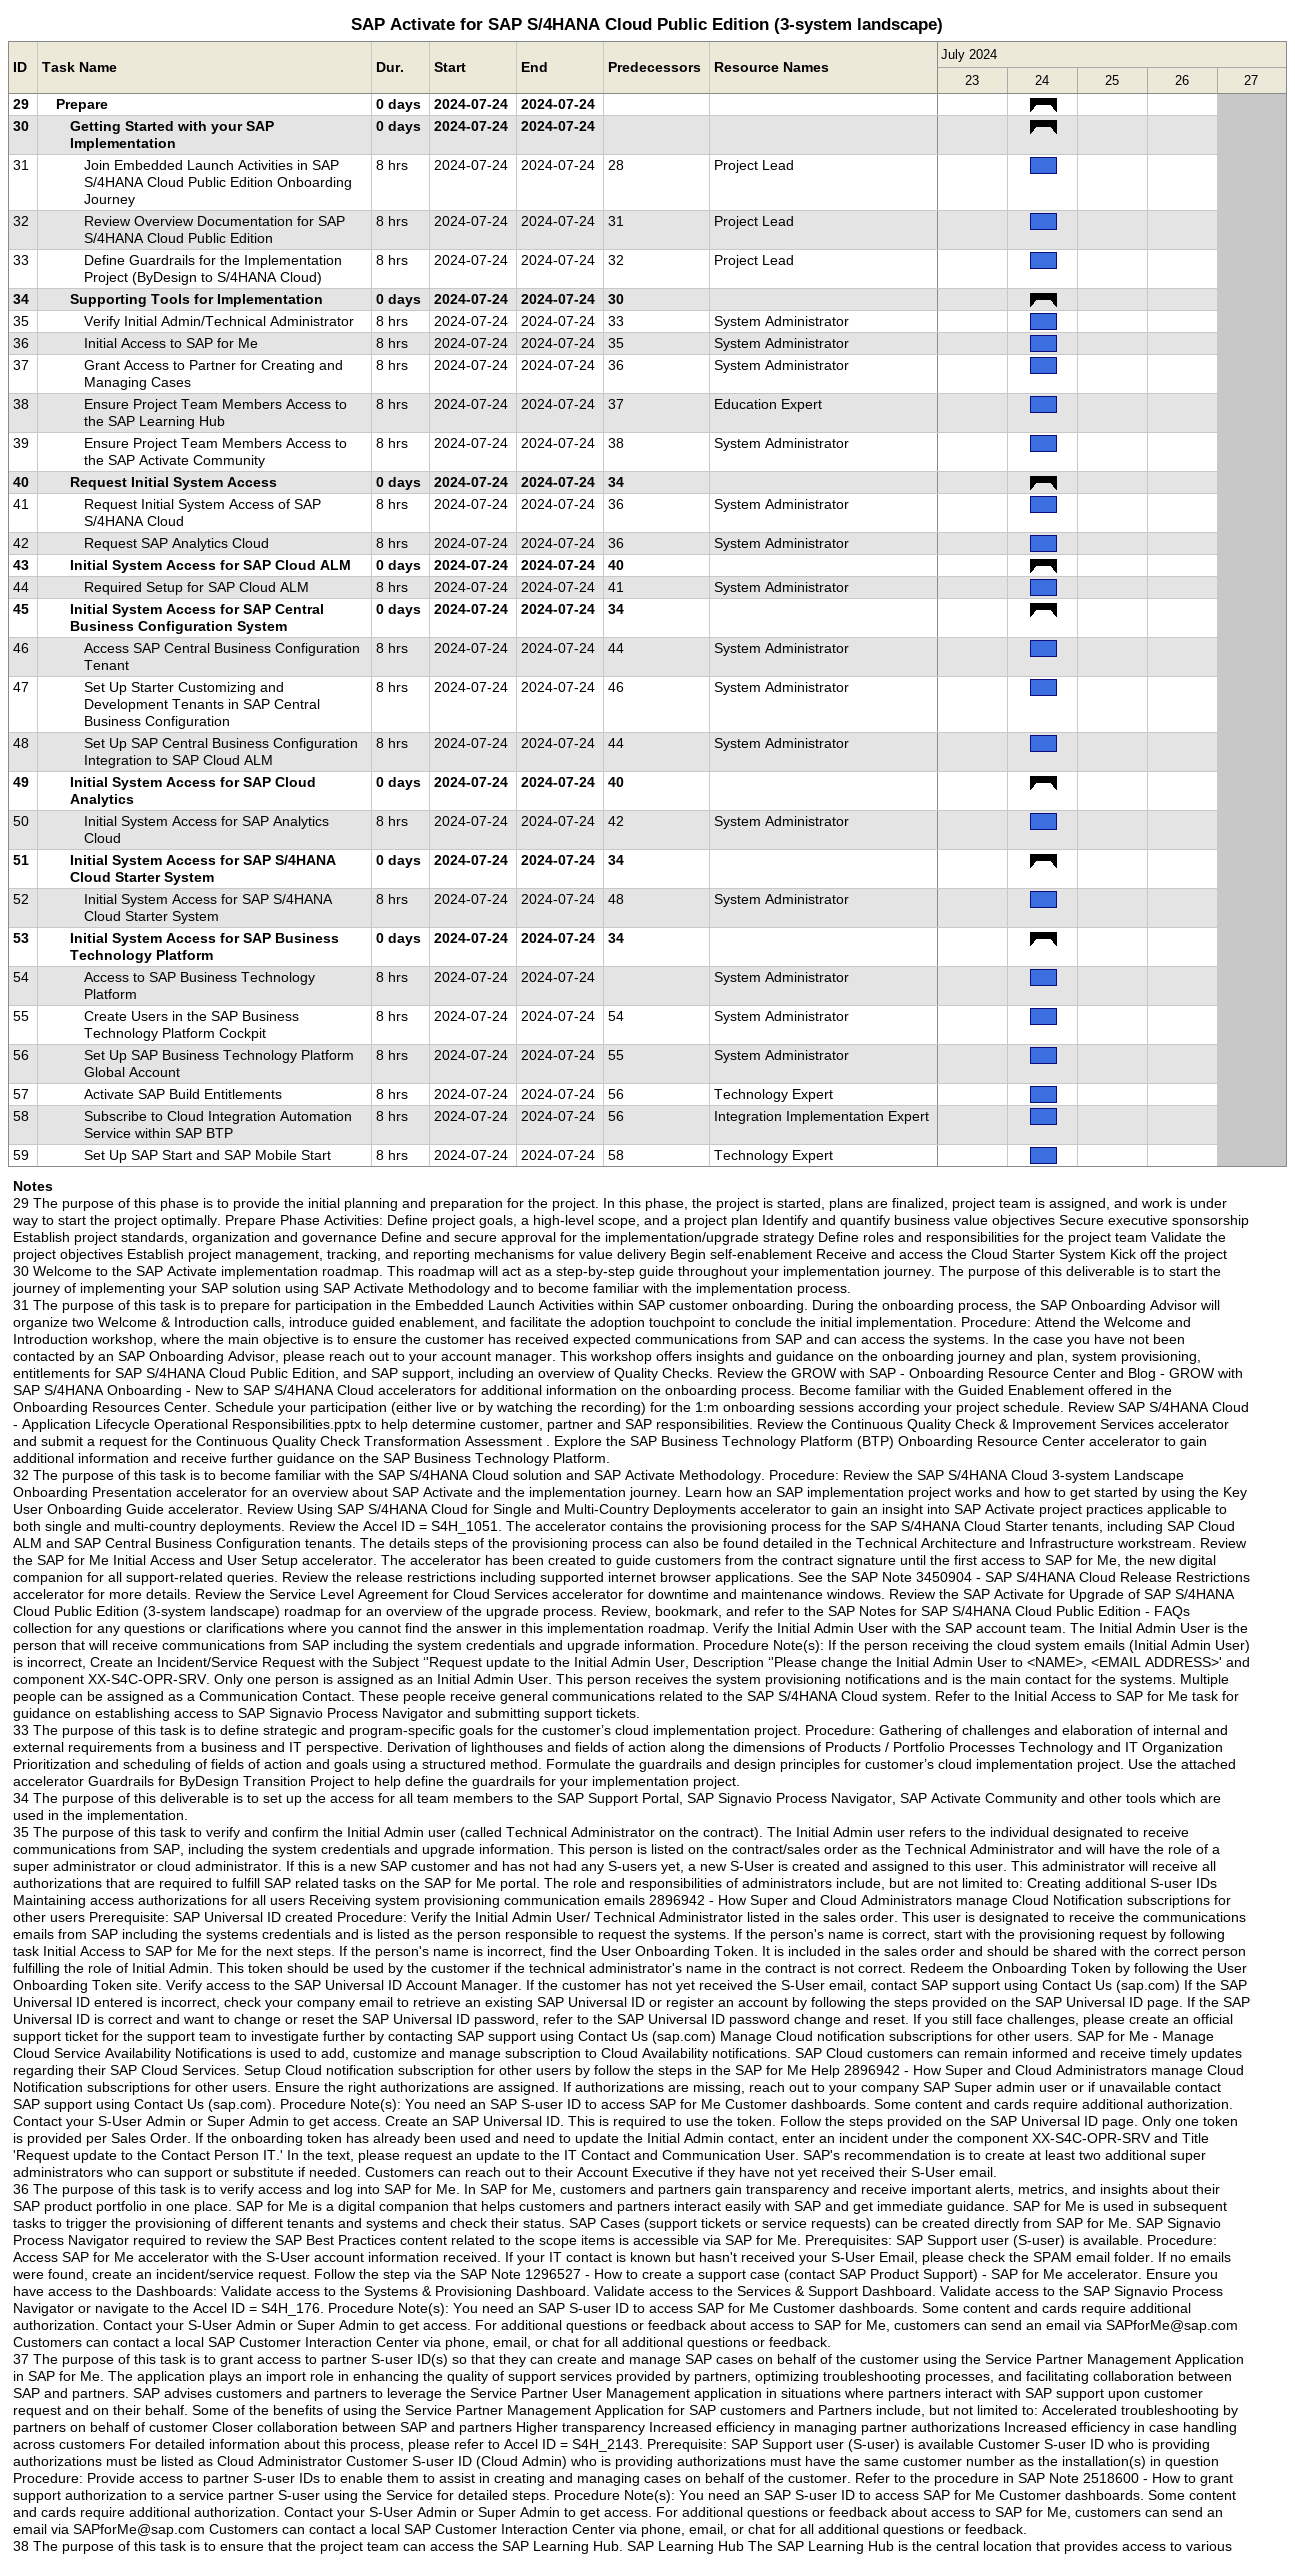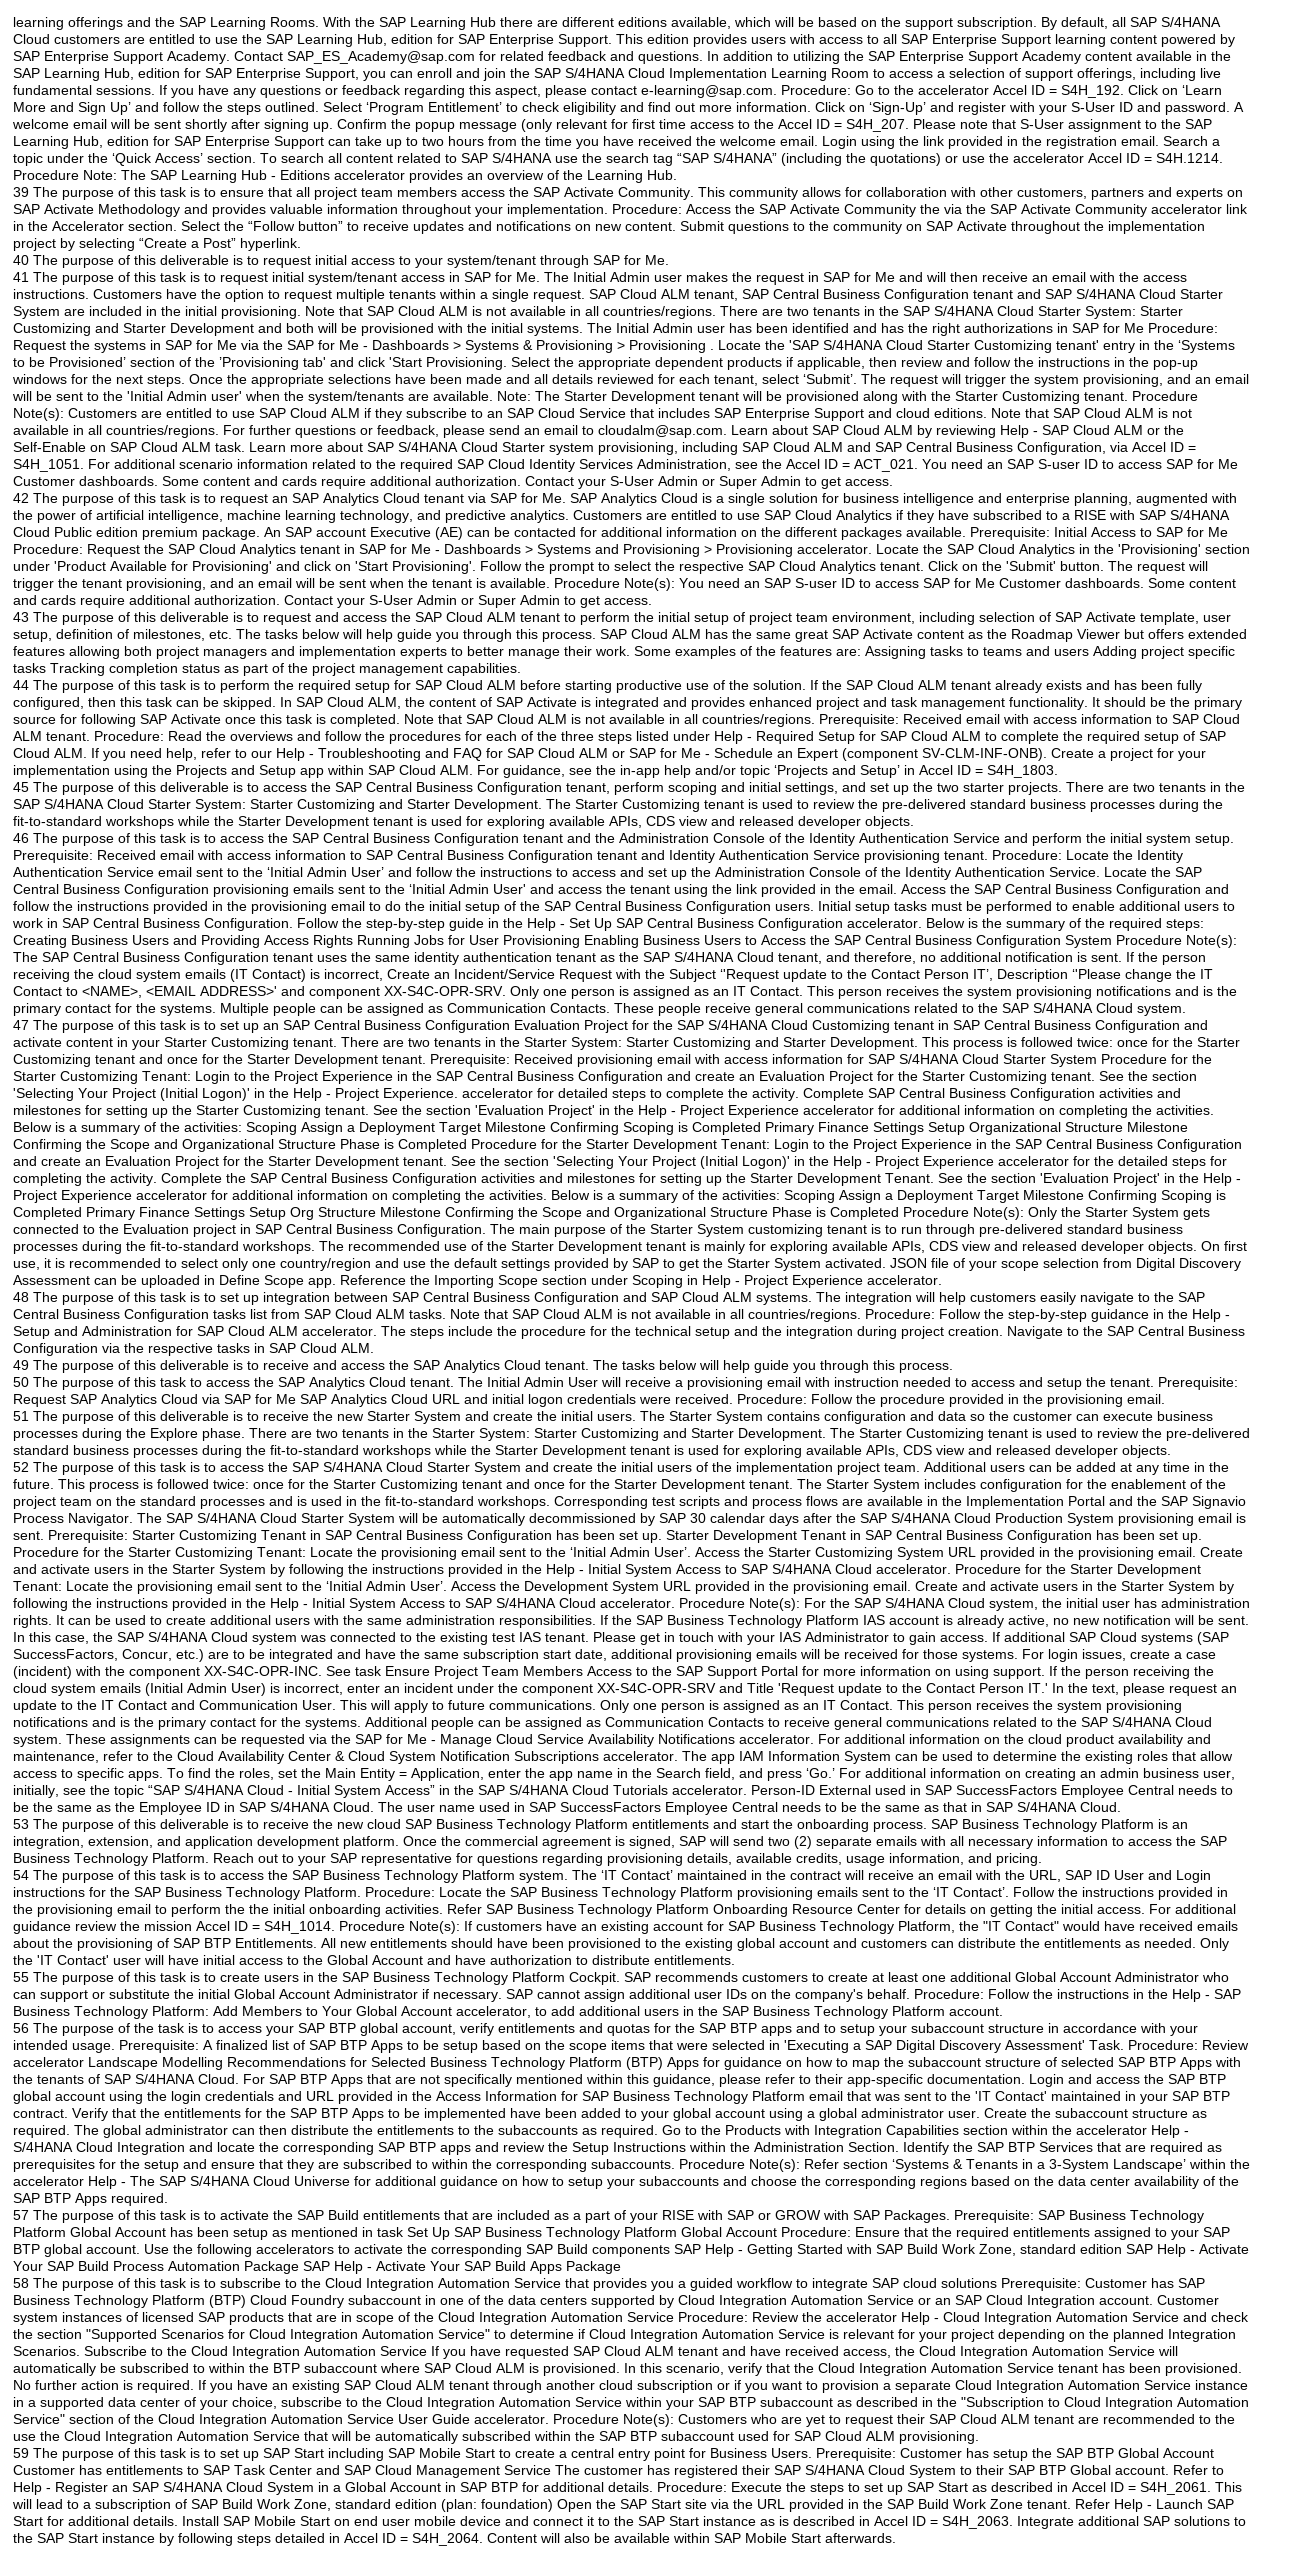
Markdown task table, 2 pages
SAP Activate for SAP S/4HANA Cloud Public Edition (3-system landscape)

| ID | Level | Task | Duration | Start | Finish | Predecessors | Resources |
|---|---|---|---|---|---|---|---|
| 29 | 2 | **Prepare** | 0d | 2024-07-24 | 2024-07-24 |  |  |
| 30 | 3 | **Getting Started with your SAP Implementation** | 0d | 2024-07-24 | 2024-07-24 |  |  |
| 31 | 4 | Join Embedded Launch Activities in SAP S/4HANA Cloud Public Edition Onboarding Journey | 8h | 2024-07-24 | 2024-07-24 | 28 | Project Lead |
| 32 | 4 | Review Overview Documentation for SAP S/4HANA Cloud Public Edition | 8h | 2024-07-24 | 2024-07-24 | 31 | Project Lead |
| 33 | 4 | Define Guardrails for the Implementation Project (ByDesign to S/4HANA Cloud) | 8h | 2024-07-24 | 2024-07-24 | 32 | Project Lead |
| 34 | 3 | **Supporting Tools for Implementation** | 0d | 2024-07-24 | 2024-07-24 | 30 |  |
| 35 | 4 | Verify Initial Admin/Technical Administrator | 8h | 2024-07-24 | 2024-07-24 | 33 | System Administrator |
| 36 | 4 | Initial Access to SAP for Me | 8h | 2024-07-24 | 2024-07-24 | 35 | System Administrator |
| 37 | 4 | Grant Access to Partner for Creating and Managing Cases | 8h | 2024-07-24 | 2024-07-24 | 36 | System Administrator |
| 38 | 4 | Ensure Project Team Members Access to the SAP Learning Hub | 8h | 2024-07-24 | 2024-07-24 | 37 | Education Expert |
| 39 | 4 | Ensure Project Team Members Access to the SAP Activate Community | 8h | 2024-07-24 | 2024-07-24 | 38 | System Administrator |
| 40 | 3 | **Request Initial System Access** | 0d | 2024-07-24 | 2024-07-24 | 34 |  |
| 41 | 4 | Request Initial System Access of SAP S/4HANA Cloud | 8h | 2024-07-24 | 2024-07-24 | 36 | System Administrator |
| 42 | 4 | Request SAP Analytics Cloud | 8h | 2024-07-24 | 2024-07-24 | 36 | System Administrator |
| 43 | 3 | **Initial System Access for SAP Cloud ALM** | 0d | 2024-07-24 | 2024-07-24 | 40 |  |
| 44 | 4 | Required Setup for SAP Cloud ALM | 8h | 2024-07-24 | 2024-07-24 | 41 | System Administrator |
| 45 | 3 | **Initial System Access for SAP Central Business Configuration System** | 0d | 2024-07-24 | 2024-07-24 | 34 |  |
| 46 | 4 | Access SAP Central Business Configuration Tenant | 8h | 2024-07-24 | 2024-07-24 | 44 | System Administrator |
| 47 | 4 | Set Up Starter Customizing and Development Tenants in SAP Central Business Configuration | 8h | 2024-07-24 | 2024-07-24 | 46 | System Administrator |
| 48 | 4 | Set Up SAP Central Business Configuration Integration to SAP Cloud ALM | 8h | 2024-07-24 | 2024-07-24 | 44 | System Administrator |
| 49 | 3 | **Initial System Access for SAP Cloud Analytics** | 0d | 2024-07-24 | 2024-07-24 | 40 |  |
| 50 | 4 | Initial System Access for SAP Analytics Cloud | 8h | 2024-07-24 | 2024-07-24 | 42 | System Administrator |
| 51 | 3 | **Initial System Access for SAP S/4HANA Cloud Starter System** | 0d | 2024-07-24 | 2024-07-24 | 34 |  |
| 52 | 4 | Initial System Access for SAP S/4HANA Cloud Starter System | 8h | 2024-07-24 | 2024-07-24 | 48 | System Administrator |
| 53 | 3 | **Initial System Access for SAP Business Technology Platform** | 0d | 2024-07-24 | 2024-07-24 | 34 |  |
| 54 | 4 | Access to SAP Business Technology Platform | 8h | 2024-07-24 | 2024-07-24 |  | System Administrator |
| 55 | 4 | Create Users in the SAP Business Technology Platform Cockpit | 8h | 2024-07-24 | 2024-07-24 | 54 | System Administrator |
| 56 | 4 | Set Up SAP Business Technology Platform Global Account | 8h | 2024-07-24 | 2024-07-24 | 55 | System Administrator |
| 57 | 4 | Activate SAP Build Entitlements | 8h | 2024-07-24 | 2024-07-24 | 56 | Technology Expert |
| 58 | 4 | Subscribe to Cloud Integration Automation Service within SAP BTP | 8h | 2024-07-24 | 2024-07-24 | 56 | Integration Implementation Expert |
| 59 | 4 | Set Up SAP Start and SAP Mobile Start | 8h | 2024-07-24 | 2024-07-24 | 58 | Technology Expert |

Notes
- 29: The purpose of this phase is to provide the initial planning and preparation for the project. In this phase, the project is started, plans are finalized, project team is assigned, and work is under way to start the project optimally. Prepare Phase Activities: Define project goals, a high-level scope, and a project plan Identify and quantify business value objectives Secure executive sponsorship Establish project standards, organization and governance Define and secure approval for the implementation/upgrade strategy Define roles and responsibilities for the project team Validate the project objectives Establish project management, tracking, and reporting mechanisms for value delivery Begin self-enablement Receive and access the Cloud Starter System Kick off the project
- 30: Welcome to the SAP Activate implementation roadmap. This roadmap will act as a step-by-step guide throughout your implementation journey. The purpose of this deliverable is to start the journey of implementing your SAP solution using SAP Activate Methodology and to become familiar with the implementation process.
- 31: The purpose of this task is to prepare for participation in the Embedded Launch Activities within SAP customer onboarding. During the onboarding process, the SAP Onboarding Advisor will organize two Welcome & Introduction calls, introduce guided enablement, and facilitate the adoption touchpoint to conclude the initial implementation. Procedure: Attend the Welcome and Introduction workshop, where the main objective is to ensure the customer has received expected communications from SAP and can access the systems. In the case you have not been contacted by an SAP Onboarding Advisor, please reach out to your account manager. This workshop offers insights and guidance on the onboarding journey and plan, system provisioning, entitlements for SAP S/4HANA Cloud Public Edition, and SAP support, including an overview of Quality Checks. Review the GROW with SAP - Onboarding Resource Center and Blog - GROW with SAP S/4HANA Onboarding - New to SAP S/4HANA Cloud accelerators for additional information on the onboarding process. Become familiar with the Guided Enablement offered in the Onboarding Resources Center. Schedule your participation (either live or by watching the recording) for the 1:m onboarding sessions according your project schedule. Review SAP S/4HANA Cloud - Application Lifecycle Operational Responsibilities.pptx to help determine customer, partner and SAP responsibilities. Review the Continuous Quality Check & Improvement Services accelerator and submit a request for the Continuous Quality Check Transformation Assessment . Explore the SAP Business Technology Platform (BTP) Onboarding Resource Center accelerator to gain additional information and receive further guidance on the SAP Business Technology Platform.
- 32: The purpose of this task is to become familiar with the SAP S/4HANA Cloud solution and SAP Activate Methodology. Procedure: Review the SAP S/4HANA Cloud 3-system Landscape Onboarding Presentation accelerator for an overview about SAP Activate and the implementation journey. Learn how an SAP implementation project works and how to get started by using the Key User Onboarding Guide accelerator. Review Using SAP S/4HANA Cloud for Single and Multi-Country Deployments accelerator to gain an insight into SAP Activate project practices applicable to both single and multi-country deployments. Review the Accel ID = S4H_1051. The accelerator contains the provisioning process for the SAP S/4HANA Cloud Starter tenants, including SAP Cloud ALM and SAP Central Business Configuration tenants. The details steps of the provisioning process can also be found detailed in the Technical Architecture and Infrastructure workstream. Review the SAP for Me Initial Access and User Setup accelerator. The accelerator has been created to guide customers from the contract signature until the first access to SAP for Me, the new digital companion for all support-related queries. Review the release restrictions including supported internet browser applications. See the SAP Note 3450904 - SAP S/4HANA Cloud Release Restrictions accelerator for more details. Review the Service Level Agreement for Cloud Services accelerator for downtime and maintenance windows. Review the SAP Activate for Upgrade of SAP S/4HANA Cloud Public Edition (3-system landscape) roadmap for an overview of the upgrade process. Review, bookmark, and refer to the SAP Notes for SAP S/4HANA Cloud Public Edition - FAQs collection for any questions or clarifications where you cannot find the answer in this implementation roadmap. Verify the Initial Admin User with the SAP account team. The Initial Admin User is the person that will receive communications from SAP including the system credentials and upgrade information. Procedure Note(s): If the person receiving the cloud system emails (Initial Admin User) is incorrect, Create an Incident/Service Request with the Subject ‘'Request update to the Initial Admin User, Description ‘'Please change the Initial Admin User to <NAME>, <EMAIL ADDRESS>' and component XX-S4C-OPR-SRV. Only one person is assigned as an Initial Admin User. This person receives the system provisioning notifications and is the main contact for the systems. Multiple people can be assigned as a Communication Contact. These people receive general communications related to the SAP S/4HANA Cloud system. Refer to the Initial Access to SAP for Me task for guidance on establishing access to SAP Signavio Process Navigator and submitting support tickets.
- 33: The purpose of this task is to define strategic and program-specific goals for the customer’s cloud implementation project. Procedure: Gathering of challenges and elaboration of internal and external requirements from a business and IT perspective. Derivation of lighthouses and fields of action along the dimensions of Products / Portfolio Processes Technology and IT Organization Prioritization and scheduling of fields of action and goals using a structured method. Formulate the guardrails and design principles for customer’s cloud implementation project. Use the attached accelerator Guardrails for ByDesign Transition Project to help define the guardrails for your implementation project.
- 34: The purpose of this deliverable is to set up the access for all team members to the SAP Support Portal, SAP Signavio Process Navigator, SAP Activate Community and other tools which are used in the implementation.
- 35: The purpose of this task to verify and confirm the Initial Admin user (called Technical Administrator on the contract). The Initial Admin user refers to the individual designated to receive communications from SAP, including the system credentials and upgrade information. This person is listed on the contract/sales order as the Technical Administrator and will have the role of a super administrator or cloud administrator. If this is a new SAP customer and has not had any S-users yet, a new S-User is created and assigned to this user. This administrator will receive all authorizations that are required to fulfill SAP related tasks on the SAP for Me portal. The role and responsibilities of administrators include, but are not limited to: Creating additional S-user IDs Maintaining access authorizations for all users Receiving system provisioning communication emails 2896942 - How Super and Cloud Administrators manage Cloud Notification subscriptions for other users Prerequisite: SAP Universal ID created Procedure: Verify the Initial Admin User/ Technical Administrator listed in the sales order. This user is designated to receive the communications emails from SAP including the systems credentials and is listed as the person responsible to request the systems. If the person's name is correct, start with the provisioning request by following task Initial Access to SAP for Me for the next steps. If the person's name is incorrect, find the User Onboarding Token. It is included in the sales order and should be shared with the correct person fulfilling the role of Initial Admin. This token should be used by the customer if the technical administrator's name in the contract is not correct. Redeem the Onboarding Token by following the User Onboarding Token site. Verify access to the SAP Universal ID Account Manager. If the customer has not yet received the S-User email, contact SAP support using Contact Us (sap.com) If the SAP Universal ID entered is incorrect, check your company email to retrieve an existing SAP Universal ID or register an account by following the steps provided on the SAP Universal ID page. If the SAP Universal ID is correct and want to change or reset the SAP Universal ID password, refer to the SAP Universal ID password change and reset. If you still face challenges, please create an official support ticket for the support team to investigate further by contacting SAP support using Contact Us (sap.com) Manage Cloud notification subscriptions for other users. SAP for Me - Manage Cloud Service Availability Notifications is used to add, customize and manage subscription to Cloud Availability notifications. SAP Cloud customers can remain informed and receive timely updates regarding their SAP Cloud Services. Setup Cloud notification subscription for other users by follow the steps in the SAP for Me Help 2896942 - How Super and Cloud Administrators manage Cloud Notification subscriptions for other users. Ensure the right authorizations are assigned. If authorizations are missing, reach out to your company SAP Super admin user or if unavailable contact SAP support using Contact Us (sap.com). Procedure Note(s): You need an SAP S-user ID to access SAP for Me Customer dashboards. Some content and cards require additional authorization. Contact your S-User Admin or Super Admin to get access. Create an SAP Universal ID. This is required to use the token. Follow the steps provided on the SAP Universal ID page. Only one token is provided per Sales Order. If the onboarding token has already been used and need to update the Initial Admin contact, enter an incident under the component XX-S4C-OPR-SRV and Title 'Request update to the Contact Person IT.' In the text, please request an update to the IT Contact and Communication User. SAP's recommendation is to create at least two additional super administrators who can support or substitute if needed. Customers can reach out to their Account Executive if they have not yet received their S-User email.
- 36: The purpose of this task is to verify access and log into SAP for Me. In SAP for Me, customers and partners gain transparency and receive important alerts, metrics, and insights about their SAP product portfolio in one place. SAP for Me is a digital companion that helps customers and partners interact easily with SAP and get immediate guidance. SAP for Me is used in subsequent tasks to trigger the provisioning of different tenants and systems and check their status. SAP Cases (support tickets or service requests) can be created directly from SAP for Me. SAP Signavio Process Navigator required to review the SAP Best Practices content related to the scope items is accessible via SAP for Me. Prerequisites: SAP Support user (S-user) is available. Procedure: Access SAP for Me accelerator with the S-User account information received. If your IT contact is known but hasn't received your S-User Email, please check the SPAM email folder. If no emails were found, create an incident/service request. Follow the step via the SAP Note 1296527 - How to create a support case (contact SAP Product Support) - SAP for Me accelerator. Ensure you have access to the Dashboards: Validate access to the Systems & Provisioning Dashboard. Validate access to the Services & Support Dashboard. Validate access to the SAP Signavio Process Navigator or navigate to the Accel ID = S4H_176. Procedure Note(s): You need an SAP S-user ID to access SAP for Me Customer dashboards. Some content and cards require additional authorization. Contact your S-User Admin or Super Admin to get access. For additional questions or feedback about access to SAP for Me, customers can send an email via SAPforMe@sap.com Customers can contact a local SAP Customer Interaction Center via phone, email, or chat for all additional questions or feedback.
- 37: The purpose of this task is to grant access to partner S-user ID(s) so that they can create and manage SAP cases on behalf of the customer using the Service Partner Management Application in SAP for Me. The application plays an import role in enhancing the quality of support services provided by partners, optimizing troubleshooting processes, and facilitating collaboration between SAP and partners. SAP advises customers and partners to leverage the Service Partner User Management application in situations where partners interact with SAP support upon customer request and on their behalf. Some of the benefits of using the Service Partner Management Application for SAP customers and Partners include, but not limited to: Accelerated troubleshooting by partners on behalf of customer Closer collaboration between SAP and partners Higher transparency Increased efficiency in managing partner authorizations Increased efficiency in case handling across customers For detailed information about this process, please refer to Accel ID = S4H_2143. Prerequisite: SAP Support user (S-user) is available Customer S-user ID who is providing authorizations must be listed as Cloud Administrator Customer S-user ID (Cloud Admin) who is providing authorizations must have the same customer number as the installation(s) in question Procedure: Provide access to partner S-user IDs to enable them to assist in creating and managing cases on behalf of the customer. Refer to the procedure in SAP Note 2518600 - How to grant support authorization to a service partner S-user using the Service for detailed steps. Procedure Note(s): You need an SAP S-user ID to access SAP for Me Customer dashboards. Some content and cards require additional authorization. Contact your S-User Admin or Super Admin to get access. For additional questions or feedback about access to SAP for Me, customers can send an email via SAPforMe@sap.com Customers can contact a local SAP Customer Interaction Center via phone, email, or chat for all additional questions or feedback.
- 38: The purpose of this task is to ensure that the project team can access the SAP Learning Hub. SAP Learning Hub The SAP Learning Hub is the central location that provides access to various learning offerings and the SAP Learning Rooms. With the SAP Learning Hub there are different editions available, which will be based on the support subscription. By default, all SAP S/4HANA Cloud customers are entitled to use the SAP Learning Hub, edition for SAP Enterprise Support. This edition provides users with access to all SAP Enterprise Support learning content powered by SAP Enterprise Support Academy. Contact SAP_ES_Academy@sap.com for related feedback and questions. In addition to utilizing the SAP Enterprise Support Academy content available in the SAP Learning Hub, edition for SAP Enterprise Support, you can enroll and join the SAP S/4HANA Cloud Implementation Learning Room to access a selection of support offerings, including live fundamental sessions. If you have any questions or feedback regarding this aspect, please contact e-learning@sap.com. Procedure: Go to the accelerator Accel ID = S4H_192. Click on ‘Learn More and Sign Up’ and follow the steps outlined. Select ‘Program Entitlement’ to check eligibility and find out more information. Click on ‘Sign-Up’ and register with your S-User ID and password. A welcome email will be sent shortly after signing up. Confirm the popup message (only relevant for first time access to the Accel ID = S4H_207. Please note that S-User assignment to the SAP Learning Hub, edition for SAP Enterprise Support can take up to two hours from the time you have received the welcome email. Login using the link provided in the registration email. Search a topic under the ‘Quick Access’ section. To search all content related to SAP S/4HANA use the search tag “SAP S/4HANA” (including the quotations) or use the accelerator Accel ID = S4H.1214. Procedure Note: The SAP Learning Hub - Editions accelerator provides an overview of the Learning Hub.
- 39: The purpose of this task is to ensure that all project team members access the SAP Activate Community. This community allows for collaboration with other customers, partners and experts on SAP Activate Methodology and provides valuable information throughout your implementation. Procedure: Access the SAP Activate Community the via the SAP Activate Community accelerator link in the Accelerator section. Select the “Follow button” to receive updates and notifications on new content. Submit questions to the community on SAP Activate throughout the implementation project by selecting “Create a Post” hyperlink.
- 40: The purpose of this deliverable is to request initial access to your system/tenant through SAP for Me.
- 41: The purpose of this task is to request initial system/tenant access in SAP for Me. The Initial Admin user makes the request in SAP for Me and will then receive an email with the access instructions. Customers have the option to request multiple tenants within a single request. SAP Cloud ALM tenant, SAP Central Business Configuration tenant and SAP S/4HANA Cloud Starter System are included in the initial provisioning. Note that SAP Cloud ALM is not available in all countries/regions. There are two tenants in the SAP S/4HANA Cloud Starter System: Starter Customizing and Starter Development and both will be provisioned with the initial systems. The Initial Admin user has been identified and has the right authorizations in SAP for Me Procedure: Request the systems in SAP for Me via the SAP for Me - Dashboards > Systems & Provisioning > Provisioning . Locate the 'SAP S/4HANA Cloud Starter Customizing tenant' entry in the ‘Systems to be Provisioned’ section of the ’Provisioning tab' and click 'Start Provisioning. Select the appropriate dependent products if applicable, then review and follow the instructions in the pop-up windows for the next steps. Once the appropriate selections have been made and all details reviewed for each tenant, select ‘Submit’. The request will trigger the system provisioning, and an email will be sent to the 'Initial Admin user' when the system/tenants are available. Note: The Starter Development tenant will be provisioned along with the Starter Customizing tenant. Procedure Note(s): Customers are entitled to use SAP Cloud ALM if they subscribe to an SAP Cloud Service that includes SAP Enterprise Support and cloud editions. Note that SAP Cloud ALM is not available in all countries/regions. For further questions or feedback, please send an email to cloudalm@sap.com. Learn about SAP Cloud ALM by reviewing Help - SAP Cloud ALM or the Self-Enable on SAP Cloud ALM task. Learn more about SAP S/4HANA Cloud Starter system provisioning, including SAP Cloud ALM and SAP Central Business Configuration, via Accel ID = S4H_1051. For additional scenario information related to the required SAP Cloud Identity Services Administration, see the Accel ID = ACT_021. You need an SAP S-user ID to access SAP for Me Customer dashboards. Some content and cards require additional authorization. Contact your S-User Admin or Super Admin to get access.
- 42: The purpose of this task is to request an SAP Analytics Cloud tenant via SAP for Me. SAP Analytics Cloud is a single solution for business intelligence and enterprise planning, augmented with the power of artificial intelligence, machine learning technology, and predictive analytics. Customers are entitled to use SAP Cloud Analytics if they have subscribed to a RISE with SAP S/4HANA Cloud Public edition premium package. An SAP account Executive (AE) can be contacted for additional information on the different packages available. Prerequisite: Initial Access to SAP for Me Procedure: Request the SAP Cloud Analytics tenant in SAP for Me - Dashboards > Systems and Provisioning > Provisioning accelerator. Locate the SAP Cloud Analytics in the 'Provisioning' section under 'Product Available for Provisioning' and click on 'Start Provisioning'. Follow the prompt to select the respective SAP Cloud Analytics tenant. Click on the 'Submit' button. The request will trigger the tenant provisioning, and an email will be sent when the tenant is available. Procedure Note(s): You need an SAP S-user ID to access SAP for Me Customer dashboards. Some content and cards require additional authorization. Contact your S-User Admin or Super Admin to get access.
- 43: The purpose of this deliverable is to request and access the SAP Cloud ALM tenant to perform the initial setup of project team environment, including selection of SAP Activate template, user setup, definition of milestones, etc. The tasks below will help guide you through this process. SAP Cloud ALM has the same great SAP Activate content as the Roadmap Viewer but offers extended features allowing both project managers and implementation experts to better manage their work. Some examples of the features are: Assigning tasks to teams and users Adding project specific tasks Tracking completion status as part of the project management capabilities.
- 44: The purpose of this task is to perform the required setup for SAP Cloud ALM before starting productive use of the solution. If the SAP Cloud ALM tenant already exists and has been fully configured, then this task can be skipped. In SAP Cloud ALM, the content of SAP Activate is integrated and provides enhanced project and task management functionality. It should be the primary source for following SAP Activate once this task is completed. Note that SAP Cloud ALM is not available in all countries/regions. Prerequisite: Received email with access information to SAP Cloud ALM tenant. Procedure: Read the overviews and follow the procedures for each of the three steps listed under Help - Required Setup for SAP Cloud ALM to complete the required setup of SAP Cloud ALM. If you need help, refer to our Help - Troubleshooting and FAQ for SAP Cloud ALM or SAP for Me - Schedule an Expert (component SV-CLM-INF-ONB). Create a project for your implementation using the Projects and Setup app within SAP Cloud ALM. For guidance, see the in-app help and/or topic ‘Projects and Setup’ in Accel ID = S4H_1803.
- 45: The purpose of this deliverable is to access the SAP Central Business Configuration tenant, perform scoping and initial settings, and set up the two starter projects. There are two tenants in the SAP S/4HANA Cloud Starter System: Starter Customizing and Starter Development. The Starter Customizing tenant is used to review the pre-delivered standard business processes during the fit-to-standard workshops while the Starter Development tenant is used for exploring available APIs, CDS view and released developer objects.
- 46: The purpose of this task is to access the SAP Central Business Configuration tenant and the Administration Console of the Identity Authentication Service and perform the initial system setup. Prerequisite: Received email with access information to SAP Central Business Configuration tenant and Identity Authentication Service provisioning tenant. Procedure: Locate the Identity Authentication Service email sent to the ‘Initial Admin User’ and follow the instructions to access and set up the Administration Console of the Identity Authentication Service. Locate the SAP Central Business Configuration provisioning emails sent to the ‘Initial Admin User' and access the tenant using the link provided in the email. Access the SAP Central Business Configuration and follow the instructions provided in the provisioning email to do the initial setup of the SAP Central Business Configuration users. Initial setup tasks must be performed to enable additional users to work in SAP Central Business Configuration. Follow the step-by-step guide in the Help - Set Up SAP Central Business Configuration accelerator. Below is the summary of the required steps: Creating Business Users and Providing Access Rights Running Jobs for User Provisioning Enabling Business Users to Access the SAP Central Business Configuration System Procedure Note(s): The SAP Central Business Configuration tenant uses the same identity authentication tenant as the SAP S/4HANA Cloud tenant, and therefore, no additional notification is sent. If the person receiving the cloud system emails (IT Contact) is incorrect, Create an Incident/Service Request with the Subject ‘'Request update to the Contact Person IT’, Description ‘'Please change the IT Contact to <NAME>, <EMAIL ADDRESS>' and component XX-S4C-OPR-SRV. Only one person is assigned as an IT Contact. This person receives the system provisioning notifications and is the primary contact for the systems. Multiple people can be assigned as Communication Contacts. These people receive general communications related to the SAP S/4HANA Cloud system.
- 47: The purpose of this task is to set up an SAP Central Business Configuration Evaluation Project for the SAP S/4HANA Cloud Customizing tenant in SAP Central Business Configuration and activate content in your Starter Customizing tenant. There are two tenants in the Starter System: Starter Customizing and Starter Development. This process is followed twice: once for the Starter Customizing tenant and once for the Starter Development tenant. Prerequisite: Received provisioning email with access information for SAP S/4HANA Cloud Starter System Procedure for the Starter Customizing Tenant: Login to the Project Experience in the SAP Central Business Configuration and create an Evaluation Project for the Starter Customizing tenant. See the section 'Selecting Your Project (Initial Logon)' in the Help - Project Experience. accelerator for detailed steps to complete the activity. Complete SAP Central Business Configuration activities and milestones for setting up the Starter Customizing tenant. See the section 'Evaluation Project' in the Help - Project Experience accelerator for additional information on completing the activities. Below is a summary of the activities: Scoping Assign a Deployment Target Milestone Confirming Scoping is Completed Primary Finance Settings Setup Organizational Structure Milestone Confirming the Scope and Organizational Structure Phase is Completed Procedure for the Starter Development Tenant: Login to the Project Experience in the SAP Central Business Configuration and create an Evaluation Project for the Starter Development tenant. See the section 'Selecting Your Project (Initial Logon)' in the Help - Project Experience accelerator for the detailed steps for completing the activity. Complete the SAP Central Business Configuration activities and milestones for setting up the Starter Development Tenant. See the section 'Evaluation Project' in the Help - Project Experience accelerator for additional information on completing the activities. Below is a summary of the activities: Scoping Assign a Deployment Target Milestone Confirming Scoping is Completed Primary Finance Settings Setup Org Structure Milestone Confirming the Scope and Organizational Structure Phase is Completed Procedure Note(s): Only the Starter System gets connected to the Evaluation project in SAP Central Business Configuration. The main purpose of the Starter System customizing tenant is to run through pre-delivered standard business processes during the fit-to-standard workshops. The recommended use of the Starter Development tenant is mainly for exploring available APIs, CDS view and released developer objects. On first use, it is recommended to select only one country/region and use the default settings provided by SAP to get the Starter System activated. JSON file of your scope selection from Digital Discovery Assessment can be uploaded in Define Scope app. Reference the Importing Scope section under Scoping in Help - Project Experience accelerator.
- 48: The purpose of this task is to set up integration between SAP Central Business Configuration and SAP Cloud ALM systems. The integration will help customers easily navigate to the SAP Central Business Configuration tasks list from SAP Cloud ALM tasks. Note that SAP Cloud ALM is not available in all countries/regions. Procedure: Follow the step-by-step guidance in the Help - Setup and Administration for SAP Cloud ALM accelerator. The steps include the procedure for the technical setup and the integration during project creation. Navigate to the SAP Central Business Configuration via the respective tasks in SAP Cloud ALM.
- 49: The purpose of this deliverable is to receive and access the SAP Analytics Cloud tenant. The tasks below will help guide you through this process.
- 50: The purpose of this task to access the SAP Analytics Cloud tenant. The Initial Admin User will receive a provisioning email with instruction needed to access and setup the tenant. Prerequisite: Request SAP Analytics Cloud via SAP for Me SAP Analytics Cloud URL and initial logon credentials were received. Procedure: Follow the procedure provided in the provisioning email.
- 51: The purpose of this deliverable is to receive the new Starter System and create the initial users. The Starter System contains configuration and data so the customer can execute business processes during the Explore phase. There are two tenants in the Starter System: Starter Customizing and Starter Development. The Starter Customizing tenant is used to review the pre-delivered standard business processes during the fit-to-standard workshops while the Starter Development tenant is used for exploring available APIs, CDS view and released developer objects.
- 52: The purpose of this task is to access the SAP S/4HANA Cloud Starter System and create the initial users of the implementation project team. Additional users can be added at any time in the future. This process is followed twice: once for the Starter Customizing tenant and once for the Starter Development tenant. The Starter System includes configuration for the enablement of the project team on the standard processes and is used in the fit-to-standard workshops. Corresponding test scripts and process flows are available in the Implementation Portal and the SAP Signavio Process Navigator. The SAP S/4HANA Cloud Starter System will be automatically decommissioned by SAP 30 calendar days after the SAP S/4HANA Cloud Production System provisioning email is sent. Prerequisite: Starter Customizing Tenant in SAP Central Business Configuration has been set up. Starter Development Tenant in SAP Central Business Configuration has been set up. Procedure for the Starter Customizing Tenant: Locate the provisioning email sent to the ‘Initial Admin User’. Access the Starter Customizing System URL provided in the provisioning email. Create and activate users in the Starter System by following the instructions provided in the Help - Initial System Access to SAP S/4HANA Cloud accelerator. Procedure for the Starter Development Tenant: Locate the provisioning email sent to the ‘Initial Admin User’. Access the Development System URL provided in the provisioning email. Create and activate users in the Starter System by following the instructions provided in the Help - Initial System Access to SAP S/4HANA Cloud accelerator. Procedure Note(s): For the SAP S/4HANA Cloud system, the initial user has administration rights. It can be used to create additional users with the same administration responsibilities. If the SAP Business Technology Platform IAS account is already active, no new notification will be sent. In this case, the SAP S/4HANA Cloud system was connected to the existing test IAS tenant. Please get in touch with your IAS Administrator to gain access. If additional SAP Cloud systems (SAP SuccessFactors, Concur, etc.) are to be integrated and have the same subscription start date, additional provisioning emails will be received for those systems. For login issues, create a case (incident) with the component XX-S4C-OPR-INC. See task Ensure Project Team Members Access to the SAP Support Portal for more information on using support. If the person receiving the cloud system emails (Initial Admin User) is incorrect, enter an incident under the component XX-S4C-OPR-SRV and Title 'Request update to the Contact Person IT.' In the text, please request an update to the IT Contact and Communication User. This will apply to future communications. Only one person is assigned as an IT Contact. This person receives the system provisioning notifications and is the primary contact for the systems. Additional people can be assigned as Communication Contacts to receive general communications related to the SAP S/4HANA Cloud system. These assignments can be requested via the SAP for Me - Manage Cloud Service Availability Notifications accelerator. For additional information on the cloud product availability and maintenance, refer to the Cloud Availability Center & Cloud System Notification Subscriptions accelerator. The app IAM Information System can be used to determine the existing roles that allow access to specific apps. To find the roles, set the Main Entity = Application, enter the app name in the Search field, and press ‘Go.’ For additional information on creating an admin business user, initially, see the topic “SAP S/4HANA Cloud - Initial System Access” in the SAP S/4HANA Cloud Tutorials accelerator. Person-ID External used in SAP SuccessFactors Employee Central needs to be the same as the Employee ID in SAP S/4HANA Cloud. The user name used in SAP SuccessFactors Employee Central needs to be the same as that in SAP S/4HANA Cloud.
- 53: The purpose of this deliverable is to receive the new cloud SAP Business Technology Platform entitlements and start the onboarding process. SAP Business Technology Platform is an integration, extension, and application development platform. Once the commercial agreement is signed, SAP will send two (2) separate emails with all necessary information to access the SAP Business Technology Platform. Reach out to your SAP representative for questions regarding provisioning details, available credits, usage information, and pricing.
- 54: The purpose of this task is to access the SAP Business Technology Platform system. The ‘IT Contact’ maintained in the contract will receive an email with the URL, SAP ID User and Login instructions for the SAP Business Technology Platform. Procedure: Locate the SAP Business Technology Platform provisioning emails sent to the ‘IT Contact’. Follow the instructions provided in the provisioning email to perform the the initial onboarding activities. Refer SAP Business Technology Platform Onboarding Resource Center for details on getting the initial access. For additional guidance review the mission Accel ID = S4H_1014. Procedure Note(s): If customers have an existing account for SAP Business Technology Platform, the "IT Contact" would have received emails about the provisioning of SAP BTP Entitlements. All new entitlements should have been provisioned to the existing global account and customers can distribute the entitlements as needed. Only the 'IT Contact' user will have initial access to the Global Account and have authorization to distribute entitlements.
- 55: The purpose of this task is to create users in the SAP Business Technology Platform Cockpit. SAP recommends customers to create at least one additional Global Account Administrator who can support or substitute the initial Global Account Administrator if necessary. SAP cannot assign additional user IDs on the company's behalf. Procedure: Follow the instructions in the Help - SAP Business Technology Platform: Add Members to Your Global Account accelerator, to add additional users in the SAP Business Technology Platform account.
- 56: The purpose of the task is to access your SAP BTP global account, verify entitlements and quotas for the SAP BTP apps and to setup your subaccount structure in accordance with your intended usage. Prerequisite: A finalized list of SAP BTP Apps to be setup based on the scope items that were selected in 'Executing a SAP Digital Discovery Assessment' Task. Procedure: Review accelerator Landscape Modelling Recommendations for Selected Business Technology Platform (BTP) Apps for guidance on how to map the subaccount structure of selected SAP BTP Apps with the tenants of SAP S/4HANA Cloud. For SAP BTP Apps that are not specifically mentioned within this guidance, please refer to their app-specific documentation. Login and access the SAP BTP global account using the login credentials and URL provided in the Access Information for SAP Business Technology Platform email that was sent to the 'IT Contact' maintained in your SAP BTP contract. Verify that the entitlements for the SAP BTP Apps to be implemented have been added to your global account using a global administrator user. Create the subaccount structure as required. The global administrator can then distribute the entitlements to the subaccounts as required. Go to the Products with Integration Capabilities section within the accelerator Help - S/4HANA Cloud Integration and locate the corresponding SAP BTP apps and review the Setup Instructions within the Administration Section. Identify the SAP BTP Services that are required as prerequisites for the setup and ensure that they are subscribed to within the corresponding subaccounts. Procedure Note(s): Refer section ‘Systems & Tenants in a 3-System Landscape’ within the accelerator Help - The SAP S/4HANA Cloud Universe for additional guidance on how to setup your subaccounts and choose the corresponding regions based on the data center availability of the SAP BTP Apps required.
- 57: The purpose of this task is to activate the SAP Build entitlements that are included as a part of your RISE with SAP or GROW with SAP Packages. Prerequisite: SAP Business Technology Platform Global Account has been setup as mentioned in task Set Up SAP Business Technology Platform Global Account Procedure: Ensure that the required entitlements assigned to your SAP BTP global account. Use the following accelerators to activate the corresponding SAP Build components SAP Help - Getting Started with SAP Build Work Zone, standard edition SAP Help - Activate Your SAP Build Process Automation Package SAP Help - Activate Your SAP Build Apps Package
- 58: The purpose of this task is to subscribe to the Cloud Integration Automation Service that provides you a guided workflow to integrate SAP cloud solutions Prerequisite: Customer has SAP Business Technology Platform (BTP) Cloud Foundry subaccount in one of the data centers supported by Cloud Integration Automation Service or an SAP Cloud Integration account. Customer system instances of licensed SAP products that are in scope of the Cloud Integration Automation Service Procedure: Review the accelerator Help - Cloud Integration Automation Service and check the section "Supported Scenarios for Cloud Integration Automation Service" to determine if Cloud Integration Automation Service is relevant for your project depending on the planned Integration Scenarios. Subscribe to the Cloud Integration Automation Service If you have requested SAP Cloud ALM tenant and have received access, the Cloud Integration Automation Service will automatically be subscribed to within the BTP subaccount where SAP Cloud ALM is provisioned. In this scenario, verify that the Cloud Integration Automation Service tenant has been provisioned. No further action is required. If you have an existing SAP Cloud ALM tenant through another cloud subscription or if you want to provision a separate Cloud Integration Automation Service instance in a supported data center of your choice, subscribe to the Cloud Integration Automation Service within your SAP BTP subaccount as described in the "Subscription to Cloud Integration Automation Service" section of the Cloud Integration Automation Service User Guide accelerator. Procedure Note(s): Customers who are yet to request their SAP Cloud ALM tenant are recommended to the use the Cloud Integration Automation Service that will be automatically subscribed within the SAP BTP subaccount used for SAP Cloud ALM provisioning.
- 59: The purpose of this task is to set up SAP Start including SAP Mobile Start to create a central entry point for Business Users. Prerequisite: Customer has setup the SAP BTP Global Account Customer has entitlements to SAP Task Center and SAP Cloud Management Service The customer has registered their SAP S/4HANA Cloud System to their SAP BTP Global account. Refer to Help - Register an SAP S/4HANA Cloud System in a Global Account in SAP BTP for additional details. Procedure: Execute the steps to set up SAP Start as described in Accel ID = S4H_2061. This will lead to a subscription of SAP Build Work Zone, standard edition (plan: foundation) Open the SAP Start site via the URL provided in the SAP Build Work Zone tenant. Refer Help - Launch SAP Start for additional details. Install SAP Mobile Start on end user mobile device and connect it to the SAP Start instance as is described in Accel ID = S4H_2063. Integrate additional SAP solutions to the SAP Start instance by following steps detailed in Accel ID = S4H_2064. Content will also be available within SAP Mobile Start afterwards.
